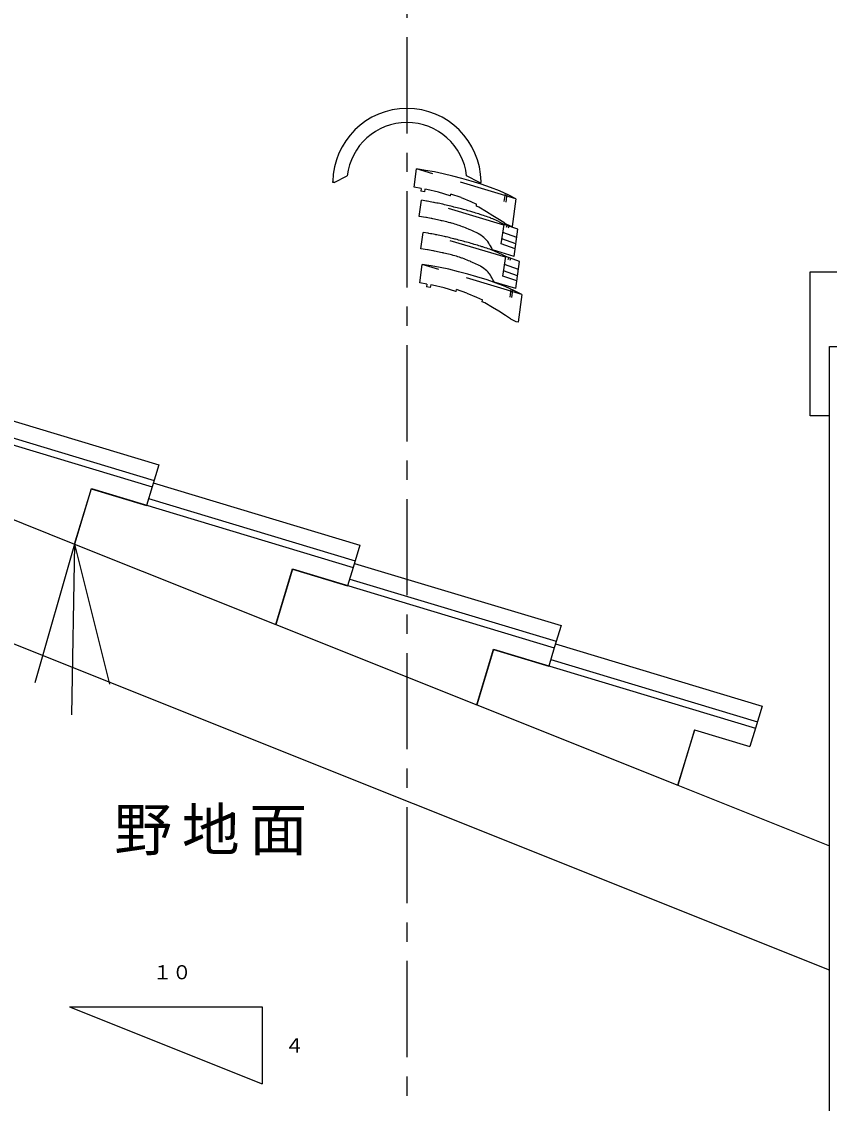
# Model space of a CAD drawing. Units: millimetres, scale not verified. Extents: x -4726 to 4690, y -2905 to 2891.
# Drawn here: x 218 to 1057, y -215 to 909 of the extents above; entities that cross this region are included whole.
import ezdxf
from ezdxf.enums import TextEntityAlignment as Align

# ---------------------------------------------------------------- set-up
doc = ezdxf.new("R2010")
doc.units = ezdxf.units.MM
doc.header["$LTSCALE"] = 20
doc.linetypes.add('CHAIN1', pattern=[8, 5, -1, 1, -1])
doc.linetypes.add('DASHED1', pattern=[1.8, 1.2, -0.6])
for name, color, linetype in [('0-0', 7, 'Continuous'), ('0-9', 7, 'Continuous'), ('0-A', 7, 'Continuous')]:
    doc.layers.add(name, color=color, linetype=linetype)
doc.styles.add('ＭＳ ゴシック', font='')
doc.styles.get('ＭＳ ゴシック').set_extended_font_data('MS Gothic')

# ---------------------------------------------------------------- blocks, each defined once
blk = doc.blocks.new('kae6l')
at = {"layer": '0-9'}
for p, q in [((-90.027, -12.241), (5.205, -12.241)), ((-82.027, -43.26), (5.205, -43.26))]:
    blk.add_line(p, q, dxfattribs=at)
blk.add_lwpolyline([(35.205, -44.199), (5.205, -44.199), (5.205, 71.95), (35.205, 71.95)], close=True, dxfattribs=at)
blk = doc.blocks.new('kae6md1')
at = {"layer": '0-A'}
for p, q in [((-21.036, 20.381), (-20.038, 27.991)), ((-54.782, 22.317), (-54.78, 22.717)), ((-54.182, 22.317), (-48.782, 25.117)), ((6.218, 22.317), (0.818, 25.117)), ((6.818, 22.317), (6.815, 22.717)), ((-54.182, 22.317), (-54.782, 22.317)), ((-18.109, 19.885), (-21.036, 20.381)), ((-18.109, 19.885), (-18.265, 18.694)), ((-16.687, 18.427), (-18.265, 18.694)), ((-16.53, 19.618), (-16.687, 18.427)), ((-15.786, 19.492), (-16.53, 19.618)), ((-10.907, 18.34), (-15.786, 19.492)), ((-6.035, 16.806), (-10.907, 18.34)), ((6.218, 22.317), (6.818, 22.317)), ((-15.866, 14.642), (-17.967, 14.958)), ((-5.904, 16.76), (-6.035, 16.806)), ((-5.904, 16.76), (-5.797, 17.574)), ((-1.514, 16.061), (-5.797, 17.574)), ((-5.797, 17.57), (-5.797, 17.574)), ((16.747, 17.788), (16.307, 14.429)), ((17.509, 17.444), (17.091, 14.253)), ((21.3, 15.589), (18.319, 17.077)), ((21.3, 15.589), (19.792, 4.088)), ((4.852, 12.516), (4.96, 13.343)), ((5.916, 12.042), (4.852, 12.516)), ((22.129, 2.929), (16.361, 4.971)), ((17.416, 3.766), (17.677, 4.505)), ((-15.188, 1.247), (-17.289, 1.564)), ((21.645, -0.436), (15.877, 1.606)), ((18.17, 3.499), (18.432, 4.238)), ((20.507, -8.355), (22.129, 2.929)), ((21.267, -3.064), (15.499, -1.023)), ((20.507, -8.355), (11.6, -5.66)), ((22.807, -10.465), (17.039, -8.423)), ((18.094, -9.629), (18.356, -8.889)), ((-18.632, -19.36), (-17.634, -11.751)), ((22.323, -13.83), (16.555, -11.789)), ((18.848, -9.896), (19.11, -9.156)), ((21.185, -21.749), (22.807, -10.465)), ((21.946, -16.459), (16.177, -14.417)), ((-15.705, -19.856), (-18.632, -19.36)), ((-15.705, -19.856), (-15.861, -21.047)), ((-14.282, -21.314), (-15.861, -21.047)), ((-14.126, -20.124), (-14.282, -21.314)), ((-13.382, -20.25), (-14.126, -20.124)), ((-8.503, -21.401), (-13.382, -20.25)), ((-3.631, -22.935), (-8.503, -21.401)), ((-3.499, -22.982), (-3.392, -22.167)), ((-3.393, -22.171), (-3.392, -22.167)), ((0.89, -23.68), (-3.392, -22.167)), ((21.185, -21.749), (12.278, -19.054)), ((19.152, -21.953), (18.711, -25.312)), ((19.913, -22.298), (19.495, -25.488)), ((-3.499, -22.982), (-3.631, -22.935)), ((7.256, -27.226), (7.364, -26.398)), ((23.704, -24.152), (20.724, -22.664)), ((23.704, -24.152), (22.196, -35.654)), ((8.32, -27.7), (7.256, -27.226))]:
    blk.add_line(p, q, dxfattribs=at)
at = {"layer": '0-A', "linetype": 'DASHED1'}
for p, q in [((21.3, 15.589), (-20.038, 27.991)), ((16.318, 4.673), (-17.967, 14.958)), ((16.996, -8.722), (-17.289, 1.564)), ((23.704, -24.152), (-17.634, -11.751))]:
    blk.add_line(p, q, dxfattribs=at)
at = {"layer": '0-A'}
for points in [[(18.319, 17.077), (14.425, 18.839), (10.702, 20.32), (6.888, 21.622), (2.638, 22.9), (-1.142, 24.017), (-4.939, 25.006), (-8.962, 26.024), (-12.563, 26.758), (-16.338, 27.417), (-20.038, 27.991)], [(-16.141, 7.803), (-18.935, 8.227), (-17.967, 14.958)], [(-7.082, 12.834), (-7.716, 12.989), (-8.351, 13.14), (-8.72, 13.224), (-9.088, 13.307), (-9.724, 13.444), (-10.36, 13.577), (-10.998, 13.706), (-11.636, 13.832), (-12.275, 13.958), (-12.645, 14.031), (-13.015, 14.104), (-13.652, 14.23), (-14.29, 14.355), (-14.929, 14.475), (-15.569, 14.591), (-15.866, 14.642)], [(-1.514, 16.061), (2.563, 14.41), (4.96, 13.343)], [(14.478, 5.929), (14.123, 6.093), (13.51, 6.375), (12.896, 6.654), (12.28, 6.929), (11.662, 7.198), (11.04, 7.459), (10.678, 7.607), (10.321, 7.748), (9.703, 7.985), (9.081, 8.212), (8.456, 8.432), (7.828, 8.645), (7.199, 8.851), (6.833, 8.968), (6.469, 9.082), (5.842, 9.275), (5.213, 9.465), (4.584, 9.652), (3.954, 9.838), (3.324, 10.023), (2.959, 10.131), (2.594, 10.239), (1.965, 10.425), (1.336, 10.61), (0.707, 10.794), (0.077, 10.976), (-0.554, 11.153), (-0.921, 11.254), (-1.286, 11.354), (-1.918, 11.521), (-2.55, 11.685), (-3.183, 11.846), (-3.816, 12.006), (-4.45, 12.166), (-4.817, 12.259), (-5.184, 12.353), (-5.817, 12.514), (-6.449, 12.675), (-7.082, 12.834)], [(19.792, 4.088), (18.999, 4.192), (16.699, 5.279), (16.624, 5.463), (14.525, 6.82), (11.725, 8.552), (9.082, 10.177), (5.916, 12.042)], [(-8.05, 6.104), (-8.684, 6.257), (-9.319, 6.408), (-9.687, 6.494), (-10.055, 6.578), (-10.69, 6.723), (-11.326, 6.864), (-11.962, 7.001), (-12.599, 7.136), (-13.237, 7.266), (-13.607, 7.34), (-13.977, 7.412), (-14.615, 7.534), (-15.254, 7.65), (-15.894, 7.762), (-16.141, 7.803)], [(11.6, -5.66), (11.408, -5.287), (11.074, -4.647), (10.73, -4.016), (10.368, -3.397), (9.984, -2.796), (9.569, -2.218), (9.312, -1.896), (9.025, -1.565), (8.499, -1.022), (7.935, -0.513), (7.339, -0.036), (6.718, 0.409), (6.075, 0.823), (5.694, 1.049), (5.349, 1.244), (4.747, 1.562), (4.136, 1.862), (3.52, 2.148), (2.899, 2.423), (2.274, 2.692), (1.911, 2.846), (1.555, 2.997), (0.939, 3.256), (0.321, 3.511), (-0.298, 3.76), (-0.921, 4.002), (-1.546, 4.235), (-1.911, 4.365), (-2.271, 4.489), (-2.895, 4.695), (-3.522, 4.89), (-4.151, 5.077), (-4.783, 5.256), (-5.417, 5.43), (-5.785, 5.528), (-6.151, 5.625), (-6.783, 5.788), (-7.416, 5.948), (-8.05, 6.104)], [(20.962, -5.187), (15.194, -3.146), (16.361, 4.971), (14.478, 5.929)], [(-15.463, -5.591), (-18.257, -5.167), (-17.289, 1.564)], [(-6.404, -0.561), (-7.038, -0.405), (-7.673, -0.254), (-8.041, -0.17), (-8.41, -0.087), (-9.045, 0.05), (-9.682, 0.182), (-10.32, 0.312), (-10.958, 0.438), (-11.596, 0.564), (-11.967, 0.637), (-12.337, 0.71), (-12.974, 0.836), (-13.612, 0.961), (-14.251, 1.081), (-14.89, 1.197), (-15.188, 1.247)], [(15.156, -7.465), (14.801, -7.301), (14.188, -7.019), (13.574, -6.74), (12.958, -6.465), (12.34, -6.196), (11.719, -5.935), (11.356, -5.788), (10.999, -5.646), (10.381, -5.41), (9.759, -5.182), (9.134, -4.962), (8.507, -4.749), (7.877, -4.543), (7.511, -4.426), (7.148, -4.312), (6.52, -4.119), (5.891, -3.929), (5.262, -3.742), (4.632, -3.556), (4.002, -3.371), (3.637, -3.263), (3.272, -3.156), (2.644, -2.969), (2.015, -2.784), (1.385, -2.6), (0.755, -2.419), (0.124, -2.241), (-0.242, -2.14), (-0.608, -2.041), (-1.24, -1.873), (-1.872, -1.709), (-2.505, -1.548), (-3.138, -1.388), (-3.772, -1.228), (-4.139, -1.135), (-4.506, -1.042), (-5.138, -0.88), (-5.771, -0.719), (-6.404, -0.561)], [(-7.371, -7.29), (-8.006, -7.137), (-8.641, -6.986), (-9.009, -6.9), (-9.377, -6.816), (-10.012, -6.672), (-10.647, -6.531), (-11.284, -6.393), (-11.921, -6.258), (-12.558, -6.128), (-12.929, -6.054), (-13.299, -5.982), (-13.937, -5.861), (-14.576, -5.744), (-15.216, -5.632), (-15.463, -5.591)], [(12.278, -19.054), (12.086, -18.681), (11.752, -18.041), (11.408, -17.41), (11.047, -16.791), (10.662, -16.19), (10.247, -15.612), (9.99, -15.29), (9.704, -14.959), (9.177, -14.416), (8.613, -13.907), (8.018, -13.43), (7.396, -12.985), (6.753, -12.571), (6.372, -12.345), (6.027, -12.151), (5.425, -11.832), (4.814, -11.532), (4.198, -11.246), (3.577, -10.971), (2.953, -10.702), (2.59, -10.548), (2.233, -10.397), (1.617, -10.139), (1, -9.884), (0.38, -9.634), (-0.243, -9.392), (-0.868, -9.159), (-1.233, -9.029), (-1.593, -8.905), (-2.217, -8.7), (-2.844, -8.504), (-3.473, -8.317), (-4.105, -8.138), (-4.739, -7.964), (-5.107, -7.866), (-5.473, -7.769), (-6.105, -7.606), (-6.738, -7.446), (-7.371, -7.29)], [(21.64, -18.581), (15.872, -16.54), (17.039, -8.423), (15.156, -7.465)], [(20.724, -22.664), (16.829, -20.903), (13.107, -19.422), (9.292, -18.119), (5.042, -16.842), (1.262, -15.724), (-2.535, -14.736), (-6.557, -13.717), (-10.158, -12.983), (-13.933, -12.325), (-17.634, -11.751)], [(0.89, -23.68), (4.968, -25.332), (7.364, -26.398)], [(22.196, -35.654), (21.403, -35.55), (19.103, -34.462), (19.028, -34.279), (16.929, -32.921), (14.129, -31.19), (11.486, -29.564), (8.32, -27.7)]]:
    blk.add_lwpolyline(points, dxfattribs=at)
for radius, start, end in [(30.8, 90.00002, 179.25589), (30.8, 0.74413, 90), (24.958, 90, 173.55841), (24.958, 6.4416, 90)]:
    blk.add_arc((-23.982, 22.317), radius, start, end, dxfattribs=at)

msp = doc.modelspace()

# ---------------------------------------------------------------- linework, layer by layer
at = {"layer": '0-0', "color": 4, "linetype": 'CHAIN1'}
msp.add_line((618.69, 1852.83), (618.69, -1105.62), dxfattribs=at)
at = {"layer": '0-0'}
for p, q in [((1037.42, 499.21), (1037.42, 648.85)), ((1057.42, -893.07), (1057.42, 571.31)), ((81.97, 507.46), (353.94, 425.46)), ((146.28, 513.17), (360.87, 448.47)), ((141.36, 496.87), (355.96, 432.16)), ((1057.42, 499.21), (1037.42, 499.21)), ((64.54, 449.64), (273.44, 366.08)), ((360.87, 448.47), (353.94, 425.46)), ((273.44, 366.08), (290.88, 423.9)), ((290.79, 423.61), (273.44, 366.08)), ((290.79, 423.61), (348.16, 406.31)), ((290.88, 423.9), (562.84, 341.9)), ((353.94, 425.46), (348.16, 406.31)), ((350.27, 413.3), (564.86, 348.6)), ((1057.42, -76.76), (-136.49, 400.81)), ((273.44, 366.08), (232.06, 221.9)), ((273.44, 366.08), (270.3, 188.62)), ((273.44, 366.08), (482.35, 282.52)), ((273.44, 366.08), (309.69, 220.53)), ((482.35, 282.52), (499.78, 340.34)), ((499.7, 340.05), (482.35, 282.52)), ((499.7, 340.05), (557.07, 322.75)), ((499.78, 340.34), (771.75, 258.33)), ((562.84, 341.9), (557.07, 322.75)), ((559.18, 329.74), (773.77, 265.04)), ((482.35, 282.52), (691.26, 198.95)), ((691.26, 198.95), (708.69, 256.78)), ((708.6, 256.48), (691.26, 198.95)), ((708.6, 256.48), (765.98, 239.19)), ((708.69, 256.78), (980.66, 174.77)), ((771.75, 258.33), (765.98, 239.19)), ((768.08, 246.18), (982.68, 181.47)), ((691.26, 198.95), (900.16, 115.39)), ((900.16, 115.39), (917.6, 173.21)), ((917.51, 172.92), (900.16, 115.39)), ((917.51, 172.92), (974.88, 155.62)), ((980.66, 174.77), (974.88, 155.62)), ((900.16, 115.39), (1057.42, 52.49)), ((268.21, -114.98), (468.21, -194.98))]:
    msp.add_line(p, q, dxfattribs=at)
for points in [[(355.19, 429.61), (569.78, 364.91), (562.84, 341.9)], [(564.09, 346.05), (778.69, 281.34), (771.75, 258.33)], [(773, 262.48), (987.59, 197.78), (980.66, 174.77)], [(268.21, -114.98), (468.21, -114.98), (468.21, -194.98)]]:
    msp.add_lwpolyline(points, dxfattribs=at)

# ---------------------------------------------------------------- block references
at = {"layer": '0-0', "xscale": 2.5, "yscale": 2.5}
for name, p in [('kae6l', (1262.49, 679.46)), ('kae6md1', (678.65, 685.94))]:
    msp.add_blockref(name, p, dxfattribs=at)

# ---------------------------------------------------------------- texts
at = {"layer": '0-0', "color": 4, "style": 'ＭＳ ゴシック'}
for s, p in [('１０', (354.87, -90.59)), ('４', (491.78, -166.74))]:
    msp.add_text(s, height=14.66, dxfattribs=at).set_placement(p, align=Align.BOTTOM_LEFT)
at = {"layer": '0-0', "insert": (314.67, 42.67), "char_height": 43.99, "attachment_point": 7, "style": 'ＭＳ ゴシック'}
msp.add_mtext('\\T1.17;野地面', dxfattribs=at)

doc.saveas('drawing.dxf')
